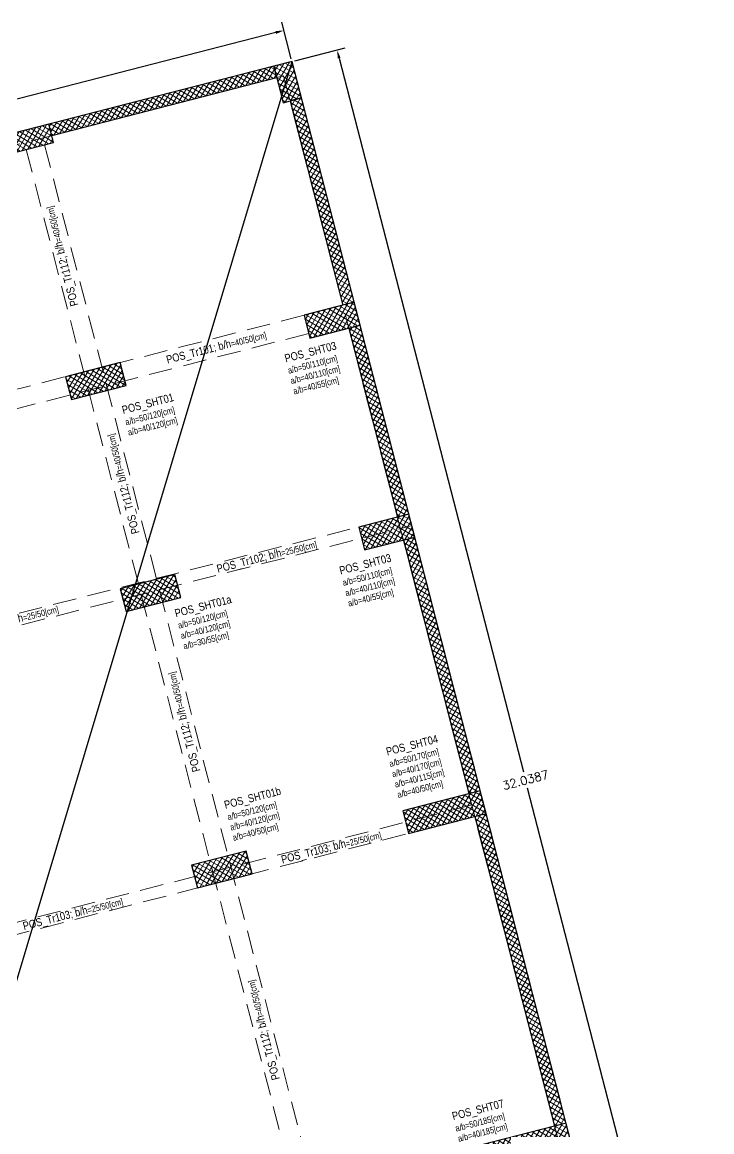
# Model space of a CAD drawing. Header units: metres. Extents: x 7515465 to 7515638, y 4752831 to 4752943.
# Drawn here: x 7515621.6 to 7515636.24, y 4752891.59 to 4752915.16 of the extents above; entities that cross this region are included whole.
import ezdxf

# ---------------------------------------------------------------- set-up
doc = ezdxf.new("R2010")
doc.units = ezdxf.units.M
doc.linetypes.add('DASHED', pattern=[0.75, 0.5, -0.25])
doc.layers.add('01 Shtyllat', color=5, linetype='Continuous')
doc.layers.add('Dimensionet', color=7, linetype='Continuous', plot=False)
doc.layers.add('Shtyllat', color=5, linetype='Continuous', lineweight=30)
doc.layers.add('Trajet', color=245, linetype='DASHED', lineweight=13)
doc.styles.get("Standard").update_dxf_attribs({"font": 'simplex.shx'})
doc.dimstyles.get("Standard").update_dxf_attribs({"dimtxt": 0.18, "dimasz": 0.18, "dimexe": 0.18, "dimexo": 0.0625, "dimgap": 0.09, "dimtad": 0, "dimtih": 1, "dimtoh": 1, "dimdec": 4, "dimzin": 0, "dimdsep": 46, "dimtxsty": 'Standard', "dimcen": 0.09, "dimadec": 0, "dimazin": 0, "dimtfac": 1, "dimtdec": 4, "dimtofl": 0, "dimtmove": 0, "dimatfit": 3, "dimfxl": 1, "dimtolj": 1, "dimtzin": 0, "dimarcsym": 0})
pattern_1 = [(45, (-1220.713057216257, -843.2653203485534), (-0.0618718433538229, 0.06187184335382291), []), (135, (-1220.713057216257, -843.2653203485534), (-0.06187184335382291, -0.0618718433538229), [])]
pattern_2 = [(45, (-1220.713057216257, -888.8462258530781), (-0.0618718433538229, 0.06187184335382291), []), (135, (-1220.713057216257, -888.8462258530781), (-0.06187184335382291, -0.0618718433538229), [])]

# ---------------------------------------------------------------- blocks, each defined once
blk = doc.blocks.new('*D516')
at = {"layer": 'Defpoints', "color": 0, "transparency": 16777216}
for p in [(7515643.741656269, 4752934.06884295), (7515625.957917214, 4752933.385589378), (7515643.741656269, 4752933.38558781)]:
    blk.add_point(p, dxfattribs=at)
at = {"layer": 'Dimensionet', "color": 0, "lineweight": -2, "transparency": 16777216}
for p, q in [((7515625.957917214, 4752933.448089378), (7515625.957917214, 4752934.24884295)), ((7515643.741656269, 4752933.44808781), (7515643.741656269, 4752934.24884295)), ((7515626.137917214, 4752934.06884295), (7515634.245501027, 4752934.06884295)), ((7515643.561656269, 4752934.06884295), (7515635.454072456, 4752934.06884295))]:
    blk.add_line(p, q, dxfattribs=at)
at = {"layer": 'Dimensionet', "color": 0, "transparency": 16777216}
for points in [[(7515626.137917214, 4752934.098842951), (7515626.137917214, 4752934.03884295), (7515625.957917214, 4752934.06884295)], [(7515643.561656269, 4752934.098842951), (7515643.561656269, 4752934.03884295), (7515643.741656269, 4752934.06884295)]]:
    blk.add_solid(points, dxfattribs=at)
at = {"layer": 'Dimensionet', "color": 0, "transparency": 16777216, "insert": (7515634.849786742, 4752934.06884295), "char_height": 0.18, "attachment_point": 5}
blk.add_mtext('\\A1;17.7837', dxfattribs=at)
blk = doc.blocks.new('*D517')
at = {"layer": 'Defpoints', "color": 0, "transparency": 16777216}
for p in [(7515643.741656273, 4752933.385587811), (7515643.741656234, 4752901.346875067), (7515644.729230165, 4752901.346875067)]:
    blk.add_point(p, dxfattribs=at)
at = {"layer": 'Dimensionet', "color": 0, "lineweight": -2, "transparency": 16777216}
for p, q in [((7515643.804156273, 4752933.385587811), (7515644.909230165, 4752933.385587811)), ((7515644.729230165, 4752933.205587812), (7515644.729230165, 4752917.546231438)), ((7515644.729230165, 4752901.526875067), (7515644.729230165, 4752917.186231439)), ((7515643.804156234, 4752901.346875067), (7515644.909230165, 4752901.346875067))]:
    blk.add_line(p, q, dxfattribs=at)
at = {"layer": 'Dimensionet', "color": 0, "transparency": 16777216}
for points in [[(7515644.699230165, 4752933.205587812), (7515644.759230166, 4752933.205587812), (7515644.729230165, 4752933.385587811)], [(7515644.699230165, 4752901.526875067), (7515644.759230166, 4752901.526875067), (7515644.729230165, 4752901.346875067)]]:
    blk.add_solid(points, dxfattribs=at)
at = {"layer": 'Dimensionet', "color": 0, "transparency": 16777216, "insert": (7515644.729230165, 4752917.366231436), "char_height": 0.18, "attachment_point": 5}
blk.add_mtext('\\A1;32.0387', dxfattribs=at)
blk = doc.blocks.new('A$Cc1631743')
at = {"lineweight": 5, "true_color": 0xaaaaaa}
h = blk.add_hatch(dxfattribs=at)
h.set_pattern_fill('ANSI37', color=253, scale=0.7000000000000001, style=0)
h.set_pattern_definition(pattern_2)
h.paths.add_polyline_path([(-3.534860600717366, 38.54224850516766), (-2.73486060090363, 38.54224850516766), (-2.73486060090363, 38.94224850554019), (-3.534860600717366, 38.94224850554019)])
h = blk.add_hatch(dxfattribs=at)
h.set_pattern_fill('ANSI37', color=253, scale=0.7000000000000001, style=0)
h.set_pattern_definition(pattern_1)
h.paths.add_polyline_path([(2.196807896718383, 38.94224849902093), (-2.734860128723085, 38.94224849902093), (-2.734860128723085, 38.69224849902093), (2.196807896718383, 38.69224849902093)])
h = blk.add_hatch(dxfattribs=at)
h.set_pattern_fill('ANSI37', color=253, scale=0.7000000000000001, style=0)
h.set_pattern_definition(pattern_2)
h.paths.add_polyline_path([(2.196807424537838, 38.94224851019681), (2.196807424537838, 38.14224850945175), (2.596807424910367, 38.14224850945175), (2.596807424910367, 38.94224851019681)])
h = blk.add_hatch(dxfattribs=at)
h.set_pattern_fill('ANSI37', color=253, scale=0.7000000000000001, style=0)
h.set_pattern_definition(pattern_1)
h.paths.add_polyline_path([(2.346807276830077, 38.14224851131439), (2.596807896159589, 38.14224851131439), (2.596807896159589, 33.65958373527974), (2.346807276830077, 33.65958373527974)])
at = {"lineweight": 5}
h = blk.add_hatch(dxfattribs=at)
h.set_pattern_fill('ANSI37', color=5, scale=0.7000000000000001, style=0)
h.set_pattern_definition(pattern_2)
h.paths.add_polyline_path([(-3.73486060090363, 33.15958216506988), (-2.534860600717366, 33.15958216506988), (-2.534860600717366, 33.65958216506988), (-3.73486060090363, 33.65958216506988)])
h = blk.add_hatch(dxfattribs=at)
h.set_pattern_fill('ANSI37', color=5, scale=0.7000000000000001, style=0)
h.set_pattern_definition(pattern_2)
h.paths.add_polyline_path([(1.496807425282896, 33.15958216506988), (2.596807424910367, 33.15958216506988), (2.596807424910367, 33.65958216506988), (1.496807425282896, 33.65958216506988)])
at = {"lineweight": 5, "true_color": 0xaaaaaa}
h = blk.add_hatch(dxfattribs=at)
h.set_pattern_fill('ANSI37', color=253, scale=0.7000000000000001, style=0)
h.set_pattern_definition(pattern_1)
h.paths.add_polyline_path([(2.346807302907109, 33.15958373527974), (2.596807458437979, 33.15958373527974), (2.596807458437979, 29.00949765462428), (2.346807302907109, 29.00949765462428)])
at = {"lineweight": 5}
h = blk.add_hatch(dxfattribs=at)
h.set_pattern_fill('ANSI37', color=5, scale=0.7000000000000001, style=0)
h.set_pattern_definition(pattern_2)
h.paths.add_polyline_path([(-3.73486060090363, 28.50949765276164), (-2.534860600717366, 28.50949765276164), (-2.534860600717366, 29.00949765276164), (-3.73486060090363, 29.00949765276164)])
h = blk.add_hatch(dxfattribs=at)
h.set_pattern_fill('ANSI37', color=5, scale=0.7000000000000001, style=0)
h.set_pattern_definition(pattern_2)
h.paths.add_polyline_path([(1.496807425282896, 28.50949765276164), (2.596807424910367, 28.50949765276164), (2.596807424910367, 29.00949765276164), (1.496807425282896, 29.00949765276164)])
at = {"lineweight": 5, "true_color": 0xaaaaaa}
h = blk.add_hatch(dxfattribs=at)
h.set_pattern_fill('ANSI37', color=253, scale=0.7000000000000001, style=0)
h.set_pattern_definition(pattern_1)
h.paths.add_polyline_path([(2.346807276830077, 28.50949765462428), (2.596807896159589, 28.50949765462428), (2.596807896159589, 22.94332537613809), (2.346807276830077, 22.94332537613809)])
at = {"lineweight": 5}
h = blk.add_hatch(dxfattribs=at)
h.set_pattern_fill('ANSI37', color=5, scale=0.7000000000000001, style=0)
h.set_pattern_definition(pattern_2)
h.paths.add_polyline_path([(-3.73486060090363, 22.44332380592823), (-2.534860600717366, 22.44332380592823), (-2.534860600717366, 22.94332380592823), (-3.73486060090363, 22.94332380592823)])
h = blk.add_hatch(dxfattribs=at)
h.set_pattern_fill('ANSI37', color=5, scale=0.7000000000000001, style=0)
h.set_pattern_definition(pattern_2)
h.paths.add_polyline_path([(0.896807424724102, 22.44332380592823), (2.596807424910367, 22.44332380592823), (2.596807424910367, 22.94332380592823), (0.896807424724102, 22.94332380592823)])
at = {"lineweight": 5, "true_color": 0xaaaaaa}
h = blk.add_hatch(dxfattribs=at)
h.set_pattern_fill('ANSI37', color=253, scale=0.7000000000000001, style=0)
h.set_pattern_definition(pattern_1)
h.paths.add_polyline_path([(2.346807276830077, 22.44332380779088), (2.596807393245399, 22.44332380779088), (2.596807393245399, 15.64767051674426), (2.346807276830077, 15.64767051674426)])
at = {"lineweight": 5}
h = blk.add_hatch(dxfattribs=at)
h.set_pattern_fill('ANSI37', color=5, scale=0.7000000000000001, style=0)
h.set_pattern_definition(pattern_2)
h.paths.add_polyline_path([(0.7468074252828956, 15.1476689465344), (2.596807424910367, 15.1476689465344), (2.596807424910367, 15.64766894560307), (0.7468074252828956, 15.64766894560307)])
blk.add_line((-15.18693100567907, 9.510224683210254), (2.596807896159589, 38.94225008040667))
at = {"lineweight": 25}
blk.add_lwpolyline([(-15.18693100567907, 20.3471764344722), (-15.18693100567907, 9.510224683210254), (2.596807424910367, 9.510224683210254), (2.596807272173464, 38.94224849902093), (-15.18693115841597, 38.94224849902093), (-15.18693101406097, 21.99717643298209), (-12.83548183459789, 21.99717643391341), (-12.83548183459789, 20.3471764344722)], close=True, dxfattribs=at)
at = {"layer": '01 Shtyllat', "color": 253, "true_color": 0xaaaaaa}
for points in [[(-2.734860128723085, 38.69224849902093), (2.196807896718383, 38.69224849902093), (2.196807896718383, 38.94224851205945), (-14.78693053405732, 38.94224851205945), (-14.78693053405732, 38.69224849902093), (-9.622503067366779, 38.69224849902093)], [(2.346807397902012, 15.14767051674426), (2.346807425841689, 9.91022468265146), (2.596807425841689, 9.91022468265146), (2.596807276830077, 38.14225008059293), (2.346807276830077, 38.14225008059293), (2.346807300113142, 33.65958373527974)], [(2.346807302907109, 33.15958373527974), (2.346807324327528, 29.00949765462428)], [(2.346807327121496, 28.50949765462428), (2.346807356923819, 22.94332537613809)], [(2.346807359717786, 22.44332537613809), (2.346807395108044, 15.64767051674426)]]:
    blk.add_lwpolyline(points, dxfattribs=at)
at = {"layer": 'Shtyllat', "color": 253, "true_color": 0xaaaaaa}
for points in [[(-3.534860129468143, 38.54225007630885), (-2.734860128723085, 38.54225007630885), (-2.734860128723085, 38.94225007575005), (-3.534860129468143, 38.94225007575005)], [(2.196807896718383, 38.94225008040667), (2.196807896718383, 38.14225008059293), (2.596807896159589, 38.14225008059293), (2.596807896159589, 38.94225008040667)]]:
    blk.add_lwpolyline(points, close=True, dxfattribs=at)
at = {"layer": 'Shtyllat'}
for points in [[(-3.734860128723085, 33.15958373527974), (-2.534860129468143, 33.15958373527974), (-2.534860129468143, 33.65958373527974), (-3.734860128723085, 33.65958373527974)], [(1.496807896532118, 33.15958373527974), (2.596807896159589, 33.15958373527974), (2.596807896159589, 33.65958373527974), (1.496807896532118, 33.65958373527974)], [(-3.734860599972308, 28.50949765462428), (-2.534860599786043, 28.50949765462428), (-2.534860599786043, 29.00949765462428), (-3.734860599972308, 29.00949765462428)], [(1.496807425282896, 28.50949765462428), (2.596807425841689, 28.50949765462428), (2.596807425841689, 29.00949765462428), (1.496807425282896, 29.00949765462428)], [(-3.734860128723085, 22.44332537613809), (-2.534860129468143, 22.44332537613809), (-2.534860129468143, 22.94332537613809), (-3.734860128723085, 22.94332537613809)], [(0.8968078969046474, 22.44332537613809), (2.596807896159589, 22.44332537613809), (2.596807896159589, 22.94332537613809), (0.8968078969046474, 22.94332537613809)], [(0.7468078965321183, 15.14767051674426), (2.596807896159589, 15.14767051674426), (2.596807896159589, 15.64767051674426), (0.7468078965321183, 15.64767051674426)]]:
    blk.add_lwpolyline(points, close=True, dxfattribs=at)
at = {"layer": 'Trajet'}
for p, q in [((-15.18693053442985, 38.94224849902093), (2.596807896159589, 38.94224849902093)), ((2.596807896159589, 38.94224849902093), (2.596807896159589, 9.51022625155747)), ((-15.18693053442985, 38.69224849902093), (2.346807896159589, 38.69224849902093)), ((2.346807896159589, 38.69224849902093), (2.346807896159589, 9.51022625155747)), ((-3.334860600158572, 38.54224850796163), (-3.334860600158572, 9.910226251929998)), ((-2.934860600158572, 38.54224850796163), (-2.934860600158572, 9.910226251929998)), ((2.346807276830077, 38.14224851131439), (2.346807276830077, 33.65958373527974)), ((2.596807276830077, 38.14224851131439), (2.596807276830077, 33.65958373527974)), ((1.496807425282896, 33.659582167491315), (-14.68693100567907, 33.659582167491315)), ((1.496807425282896, 33.25958216749132), (-14.68693100567907, 33.25958216749132)), ((2.346807276830077, 33.15958373527974), (2.346807276830077, 9.510226256214082)), ((2.596807276830077, 33.15958373527974), (2.596807276830077, 9.510226256214082)), ((-11.94557881169021, 29.05949765443802), (2.596807458437979, 29.00949765462428)), ((-11.94643836292786, 28.809499132099045), (2.5959479072003284, 28.759499132285306)), ((-8.672503534704447, 22.69332380779088), (2.596807424910367, 22.69332380779088)), ((-8.67250353470446, 22.44332380779088), (2.596807424910354, 22.44332380779088))]:
    blk.add_line(p, q, dxfattribs=at)
at = {"char_height": 0.17, "attachment_point": 1, "rotation": 90}
for insert in [(-3.257913254201412, 35.06621909141541), (-3.209761490114033, 30.05725799314678), (-3.220580955035985, 24.8381531285122), (-3.223473457619548, 18.0780559675768)]:
    blk.add_mtext_dynamic_manual_height_columns('{\\fArial Narrow|b0|i0|c0|p34;POS_\\C245;Tr112; b/h\\H0.8X;=40/50[cm]}', width=15.85972712354152, gutter_width=0.01, heights=[-0.2107721691678036], dxfattribs=dict(at, insert=insert))
at = {"char_height": 0.17, "attachment_point": 1}
for s, heights, insert in [('{\\fArial Narrow|b0|i0|c0|p34;POS_\\C245;Tr101; b/h\\H0.8x;=40/50[cm]}', [-0.2107721691678036], (-1.568356757052243, 33.55652124620974)), ('{\\fArial Narrow|b0|i0|c0|p34;POS_\\C5;SHT03\\P\\H0.8x;a/b=50/110[cm]\\Pa/b=40/110[cm]\\Pa/b=40/55[cm]}', [-0.9430632105502501], (0.8720260486006737, 32.95484104752541)), ('{\\fArial Narrow|b0|i0|c0|p34;POS_\\C5;SHT01\\P\\H0.8x;a/b=50/120[cm]\\Pa/b=40/120[cm]}', [-0.702743974533879], (-2.746384928002954, 32.75588480848819)), ('{\\fArial Narrow|b0|i0|c0|p34;POS_\\C245;Tr102; b/h\\H0.8x;=25/50[cm]}', [-0.2107721691678036], (-7.295544688589871, 29.02209341246635)), ('{\\fArial Narrow|b0|i0|c0|p34;POS_\\C245;Tr102; b/h\\H0.8x;=25/50[cm]}', [-0.2107721691678036], (-1.640753268264234, 28.98637328110635)), ('{\\fArial Narrow|b0|i0|c0|p34;POS_\\C5;SHT01a\\P\\H0.8x;a/b=50/120[cm]\\Pa/b=40/120[cm]\\Pa/b=30/55[cm]}', [-0.9430632105502501], (-2.740485236048698, 28.29328793380409)), ('{\\fArial Narrow|b0|i0|c0|p34;POS_\\C5;SHT03\\P\\H0.8x;a/b=50/110[cm]\\Pa/b=40/110[cm]\\Pa/b=40/55[cm]}', [-0.9430632105502501], (0.8720260486006737, 28.29915986862034)), ('{\\fArial Narrow|b0|i0|c0|p34;POS_\\C5;SHT04\\P\\H0.8x;a/b=50/170[cm]\\Pa/b=40/170[cm]\\Pa/b=40/115[cm]\\Pa/b=40/50[cm]}', [-1.183382446566621], (0.8720260187983513, 24.3271973952651)), ('{\\fArial Narrow|b0|i0|c0|p34;POS_\\C5;SHT01b\\P\\H0.8x;a/b=50/120[cm]\\Pa/b=40/120[cm]\\Pa/b=40/50[cm]}', [-0.9430632105502501], (-2.740485236048698, 24.08993605617434)), ('{\\fArial Narrow|b0|i0|c0|p34;POS_\\C245;Tr103; b/h\\H0.8x;=25/50[cm]}', [-0.2107721691678036], (-7.52265009470284, 22.66461475845426)), ('{\\fArial Narrow|b0|i0|c0|p34;POS_\\C245;Tr103; b/h\\H0.8x;=25/50[cm]}', [-0.2107721691678036], (-1.857945752330124, 22.66357447952032)), ('{\\fArial Narrow|b0|i0|c0|p34;POS_\\C5;SHT07\\P\\H0.8x;a/b=50/185[cm]\\Pa/b=40/185[cm]}', [-0.702743974533879], (0.293874560855329, 16.47773616481572))]:
    blk.add_mtext_dynamic_manual_height_columns(s, width=15.85972712354152, gutter_width=0.01, heights=heights, dxfattribs=dict(at, insert=insert))
at = {"layer": 'Dimensionet'}
dim = blk.add_linear_dim(base=(2.596807896159589, 39.62550363969058), p1=(-15.18693115841597, 38.94225006736815), p2=(2.596807896159589, 38.94224849902093), dimstyle='Standard', dxfattribs=at)
dim.commit()
dim.dimension.update_dxf_attribs({"geometry": '*D516', "text_midpoint": (-6.295061631128192, 39.62550363969058), "insert": (-7515641.144848373, -4752894.443339311)})
dim = blk.add_linear_dim(base=(3.58438179269433, 6.903535756282508), p1=(2.596807896159589, 38.94224849902093), p2=(2.596807857975364, 6.903535754419863), angle=90, dimstyle='Standard', dxfattribs=at)
dim.commit()
dim.dimension.update_dxf_attribs({"geometry": '*D517', "text_midpoint": (3.584381791763008, 22.92289212532341), "insert": (-7515641.144848373, -4752894.443339311)})

msp = doc.modelspace()

# ---------------------------------------------------------------- block references
at = {"rotation": 14.4633665050029}
msp.add_blockref('A$Cc1631743', (7515634.542881873, 4752875.969426278), dxfattribs=at)

doc.saveas('drawing.dxf')
